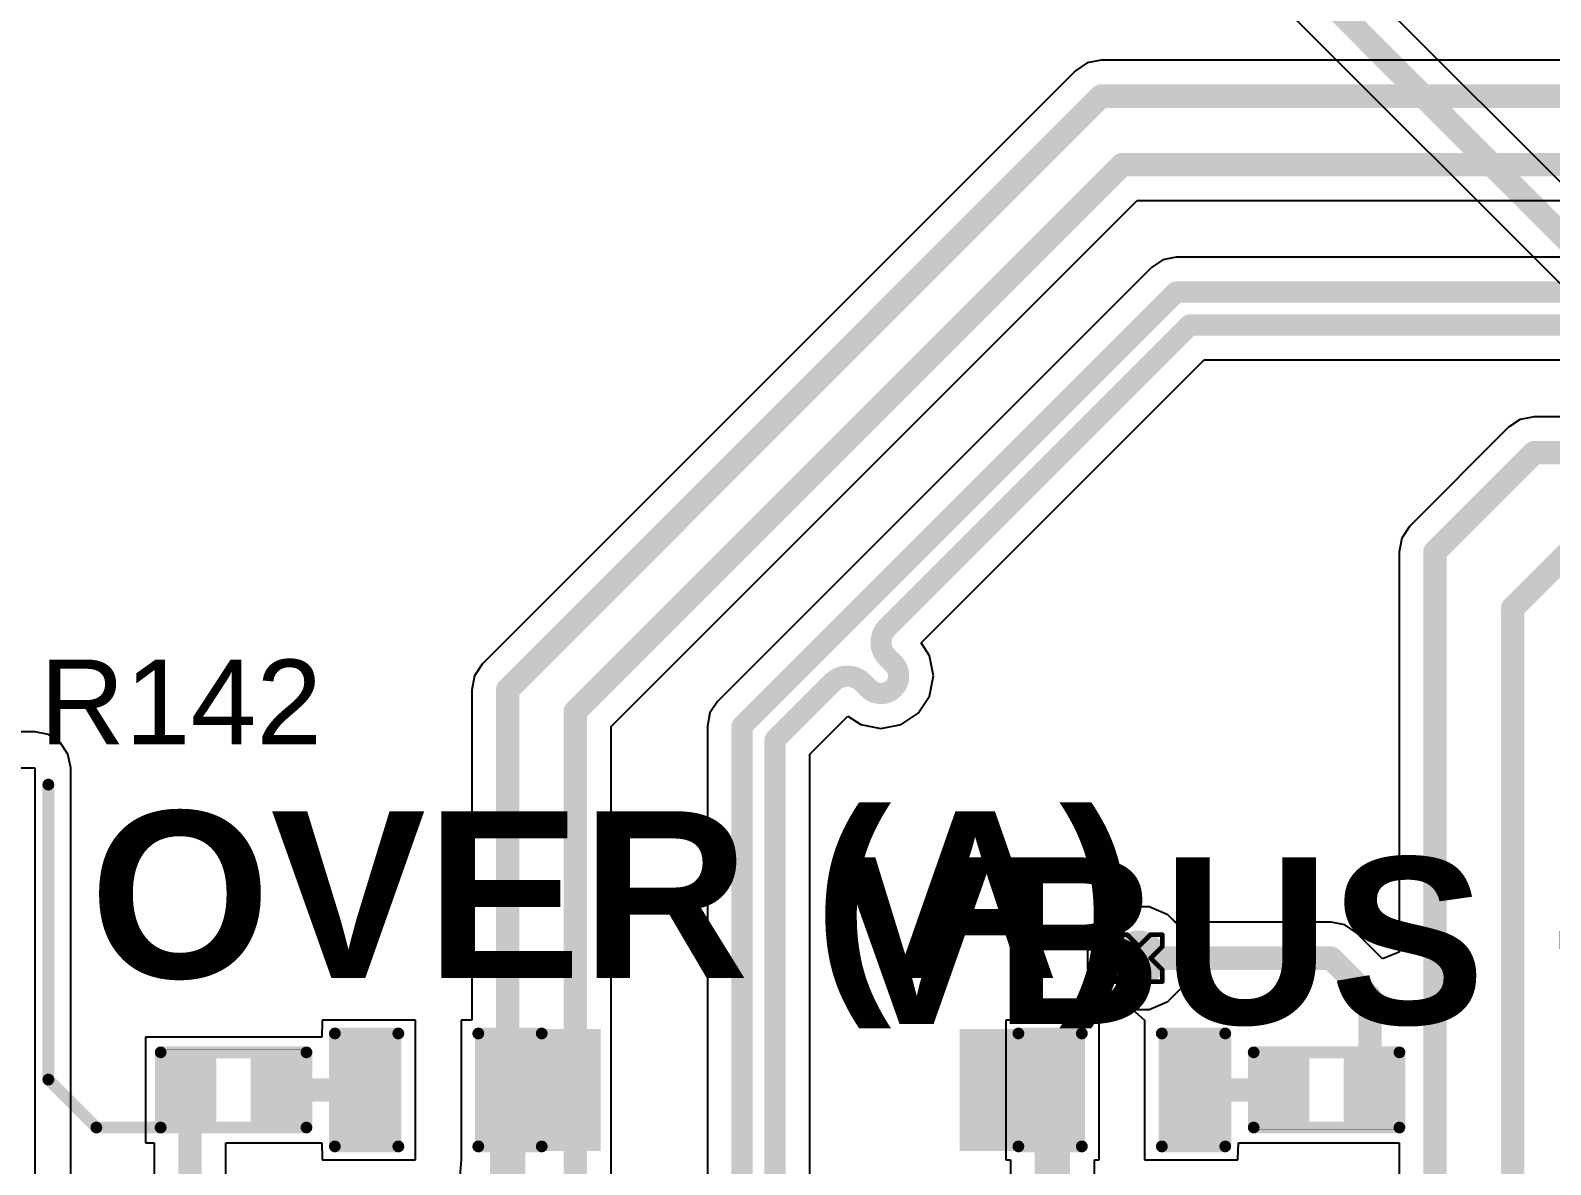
# Model space of a CAD drawing. Header units: inches. Extents: x -11 to 5379, y 0 to 5429.
# Drawn here: x 85.93 to 102.36, y 56.22 to 68.47 of the extents above; entities that cross this region are included whole.
import ezdxf

# ---------------------------------------------------------------- set-up
doc = ezdxf.new("R2010")
doc.units = ezdxf.units.IN
for name, color, linetype in [('Bottom Layer', 5, 'Continuous'), ('Drill Drawing', 1, 'Continuous'), ('GND', 16, 'Continuous'), ('PWR', 76, 'Continuous'), ('Top Layer', 1, 'Continuous'), ('Top Overlay', 2, 'Continuous'), ('Top Paste', 8, 'Continuous'), ('Top Solder', 216, 'Continuous'), ('Via Holes', 16, 'Continuous')]:
    doc.layers.add(name, color=color, linetype=linetype)
doc.styles.add('Arial', font='', dxfattribs={"height": 0.2})
doc.styles.add('Arial_Bold', font='', dxfattribs={"height": 0.2})
doc.styles.get('Arial').set_extended_font_data('Arial')
doc.styles.get('Arial_Bold').set_extended_font_data('Arial', bold=True)

# ---------------------------------------------------------------- blocks, each defined once
blk = doc.blocks.new('R___0402_331')
at = {"layer": 'Top Layer'}
for points in [[(-0.699, -0.318), (-0.699, 0.318), (-0.241, 0.318), (-0.241, -0.318)], [(0.241, -0.318), (0.241, 0.318), (0.699, 0.318), (0.699, -0.318)]]:
    blk.add_hatch(color=1, dxfattribs=at).paths.add_polyline_path(points)
at = {"layer": 'Top Paste'}
for points in [[(-0.699, -0.318), (-0.699, 0.318), (-0.241, 0.318), (-0.241, -0.318)], [(0.241, -0.318), (0.241, 0.318), (0.699, 0.318), (0.699, -0.318)]]:
    blk.add_hatch(color=8, dxfattribs=at).paths.add_polyline_path(points)
at = {"layer": 'Top Solder'}
for points in [[(-0.754, -0.373), (-0.754, 0.373), (-0.186, 0.373), (-0.186, -0.373)], [(0.186, -0.373), (0.186, 0.373), (0.754, 0.373), (0.754, -0.373)]]:
    blk.add_hatch(color=216, dxfattribs=at).paths.add_polyline_path(points)
at = {"layer": 'Top Overlay'}
for points in [[(-0.787, -0.406, 0.127, 0.127, 0), (-0.787, 0.406, 0.127, 0.127, 0)], [(-0.787, 0.406, 0.127, 0.127, 0), (0.787, 0.406, 0.127, 0.127, 0)], [(0.787, -0.406, 0.127, 0.127, 0), (0.787, 0.406, 0.127, 0.127, 0)], [(-0.787, -0.406, 0.127, 0.127, 0), (0.787, -0.406, 0.127, 0.127, 0)], [(-0.813, -0.432, 0.00323, 0.00323, 0), (0.813, -0.432, 0.00323, 0.00323, 0)]]:
    blk.add_lwpolyline(points, format="xyseb", dxfattribs=at)
for points in [[(-0.819, 0.406, 0.0635, 0.0635, 1), (-0.756, 0.406, 0.0635, 0.0635, 1)], [(-0.819, 0.406, 0.0635, 0.0635, 1), (-0.756, 0.406, 0.0635, 0.0635, 1)], [(0.756, 0.406, 0.0635, 0.0635, 1), (0.819, 0.406, 0.0635, 0.0635, 1)], [(0.756, 0.406, 0.0635, 0.0635, 1), (0.819, 0.406, 0.0635, 0.0635, 1)], [(-0.819, -0.406, 0.0635, 0.0635, 1), (-0.756, -0.406, 0.0635, 0.0635, 1)], [(-0.819, -0.406, 0.0635, 0.0635, 1), (-0.756, -0.406, 0.0635, 0.0635, 1)], [(-0.814, -0.432, 0.00161, 0.00161, 1), (-0.812, -0.432, 0.00161, 0.00161, 1)], [(0.756, -0.406, 0.0635, 0.0635, 1), (0.819, -0.406, 0.0635, 0.0635, 1)], [(0.756, -0.406, 0.0635, 0.0635, 1), (0.819, -0.406, 0.0635, 0.0635, 1)], [(0.812, -0.432, 0.00161, 0.00161, 1), (0.814, -0.432, 0.00161, 0.00161, 1)]]:
    blk.add_lwpolyline(points, format="xyseb", close=True, dxfattribs=at)
blk = doc.blocks.new('R___0402_333')
at = {"layer": 'Top Layer'}
for points in [[(-0.699, -0.318), (-0.699, 0.318), (-0.241, 0.318), (-0.241, -0.318)], [(0.241, -0.318), (0.241, 0.318), (0.699, 0.318), (0.699, -0.318)]]:
    blk.add_hatch(color=1, dxfattribs=at).paths.add_polyline_path(points)
at = {"layer": 'Top Paste'}
for points in [[(-0.699, -0.318), (-0.699, 0.318), (-0.241, 0.318), (-0.241, -0.318)], [(0.241, -0.318), (0.241, 0.318), (0.699, 0.318), (0.699, -0.318)]]:
    blk.add_hatch(color=8, dxfattribs=at).paths.add_polyline_path(points)
at = {"layer": 'Top Solder'}
for points in [[(-0.754, -0.373), (-0.754, 0.373), (-0.186, 0.373), (-0.186, -0.373)], [(0.186, -0.373), (0.186, 0.373), (0.754, 0.373), (0.754, -0.373)]]:
    blk.add_hatch(color=216, dxfattribs=at).paths.add_polyline_path(points)
at = {"layer": 'Top Overlay'}
for points in [[(-0.787, 0.406, 0.127, 0.127, 0), (-0.787, -0.406, 0.127, 0.127, 0)], [(0.787, 0.406, 0.127, 0.127, 0), (-0.787, 0.406, 0.127, 0.127, 0)], [(0.787, 0.406, 0.127, 0.127, 0), (0.787, -0.406, 0.127, 0.127, 0)], [(0.787, -0.406, 0.127, 0.127, 0), (-0.787, -0.406, 0.127, 0.127, 0)], [(0.813, -0.432, 0.00323, 0.00323, 0), (-0.813, -0.432, 0.00323, 0.00323, 0)]]:
    blk.add_lwpolyline(points, format="xyseb", dxfattribs=at)
for points in [[(-0.819, 0.406, 0.0635, 0.0635, 1), (-0.756, 0.406, 0.0635, 0.0635, 1)], [(-0.819, 0.406, 0.0635, 0.0635, 1), (-0.756, 0.406, 0.0635, 0.0635, 1)], [(0.756, 0.406, 0.0635, 0.0635, 1), (0.819, 0.406, 0.0635, 0.0635, 1)], [(0.756, 0.406, 0.0635, 0.0635, 1), (0.819, 0.406, 0.0635, 0.0635, 1)], [(-0.819, -0.406, 0.0635, 0.0635, 1), (-0.756, -0.406, 0.0635, 0.0635, 1)], [(-0.819, -0.406, 0.0635, 0.0635, 1), (-0.756, -0.406, 0.0635, 0.0635, 1)], [(-0.814, -0.432, 0.00161, 0.00161, 1), (-0.812, -0.432, 0.00161, 0.00161, 1)], [(0.756, -0.406, 0.0635, 0.0635, 1), (0.819, -0.406, 0.0635, 0.0635, 1)], [(0.756, -0.406, 0.0635, 0.0635, 1), (0.819, -0.406, 0.0635, 0.0635, 1)], [(0.812, -0.432, 0.00161, 0.00161, 1), (0.814, -0.432, 0.00161, 0.00161, 1)]]:
    blk.add_lwpolyline(points, format="xyseb", close=True, dxfattribs=at)
blk = doc.blocks.new('LED_0603_498')
at = {"layer": 'Top Layer'}
for points in [[(-1, 0.5), (-0.5, 0.5), (-0.5, -0.5), (-1, -0.5)], [(0.5, 0.5), (1, 0.5), (1, -0.5), (0.5, -0.5)]]:
    blk.add_hatch(color=1, dxfattribs=at).paths.add_polyline_path(points)
at = {"layer": 'Top Overlay'}
blk.add_hatch(color=2, dxfattribs=at).paths.add_polyline_path([(1.118, -0.66), (1.753, -0.66), (1.753, 0.66), (1.118, 0.66)])
at = {"layer": 'Top Paste'}
for points in [[(-1, 0.5), (-0.5, 0.5), (-0.5, -0.5), (-1, -0.5)], [(0.5, 0.5), (1, 0.5), (1, -0.5), (0.5, -0.5)]]:
    blk.add_hatch(color=8, dxfattribs=at).paths.add_polyline_path(points)
at = {"layer": 'Top Solder'}
for points in [[(-1.102, 0.602), (-0.398, 0.602), (-0.398, -0.602), (-1.102, -0.602)], [(0.398, 0.602), (1.102, 0.602), (1.102, -0.602), (0.398, -0.602)]]:
    blk.add_hatch(color=216, dxfattribs=at).paths.add_polyline_path(points)
at = {"layer": 'Top Overlay'}
for points in [[(-0.432, 0.61, 0.127, 0.127, 0), (-1.118, 0.61, 0.127, 0.127, 0)], [(-1.118, 0.61, 0.127, 0.127, 0), (-1.118, -0.61, 0.127, 0.127, 0)], [(1.118, 0.61, 0.127, 0.127, 0), (0.432, 0.61, 0.127, 0.127, 0)], [(1.118, 0.61, 0.127, 0.127, 0), (1.118, -0.61, 0.127, 0.127, 0)], [(-0.432, -0.61, 0.127, 0.127, 0), (-1.118, -0.61, 0.127, 0.127, 0)], [(1.118, -0.61, 0.127, 0.127, 0), (0.432, -0.61, 0.127, 0.127, 0)]]:
    blk.add_lwpolyline(points, format="xyseb", dxfattribs=at)
for points in [[(-1.149, 0.61, 0.0635, 0.0635, 1), (-1.086, 0.61, 0.0635, 0.0635, 1)], [(-1.149, 0.61, 0.0635, 0.0635, 1), (-1.086, 0.61, 0.0635, 0.0635, 1)], [(-0.464, 0.61, 0.0635, 0.0635, 1), (-0.4, 0.61, 0.0635, 0.0635, 1)], [(0.4, 0.61, 0.0635, 0.0635, 1), (0.464, 0.61, 0.0635, 0.0635, 1)], [(1.086, 0.61, 0.0635, 0.0635, 1), (1.149, 0.61, 0.0635, 0.0635, 1)], [(1.086, 0.61, 0.0635, 0.0635, 1), (1.149, 0.61, 0.0635, 0.0635, 1)], [(-1.149, -0.61, 0.0635, 0.0635, 1), (-1.086, -0.61, 0.0635, 0.0635, 1)], [(-1.149, -0.61, 0.0635, 0.0635, 1), (-1.086, -0.61, 0.0635, 0.0635, 1)], [(-0.464, -0.61, 0.0635, 0.0635, 1), (-0.4, -0.61, 0.0635, 0.0635, 1)], [(0.4, -0.61, 0.0635, 0.0635, 1), (0.464, -0.61, 0.0635, 0.0635, 1)], [(1.086, -0.61, 0.0635, 0.0635, 1), (1.149, -0.61, 0.0635, 0.0635, 1)], [(1.086, -0.61, 0.0635, 0.0635, 1), (1.149, -0.61, 0.0635, 0.0635, 1)]]:
    blk.add_lwpolyline(points, format="xyseb", close=True, dxfattribs=at)
blk = doc.blocks.new('LED_0603_499')
at = {"layer": 'Top Layer'}
for points in [[(-1, 0.5), (-0.5, 0.5), (-0.5, -0.5), (-1, -0.5)], [(0.5, 0.5), (1, 0.5), (1, -0.5), (0.5, -0.5)]]:
    blk.add_hatch(color=1, dxfattribs=at).paths.add_polyline_path(points)
at = {"layer": 'Top Overlay'}
blk.add_hatch(color=2, dxfattribs=at).paths.add_polyline_path([(1.118, -0.66), (1.753, -0.66), (1.753, 0.66), (1.118, 0.66)])
at = {"layer": 'Top Paste'}
for points in [[(-1, 0.5), (-0.5, 0.5), (-0.5, -0.5), (-1, -0.5)], [(0.5, 0.5), (1, 0.5), (1, -0.5), (0.5, -0.5)]]:
    blk.add_hatch(color=8, dxfattribs=at).paths.add_polyline_path(points)
at = {"layer": 'Top Solder'}
for points in [[(-1.102, 0.602), (-0.398, 0.602), (-0.398, -0.602), (-1.102, -0.602)], [(0.398, 0.602), (1.102, 0.602), (1.102, -0.602), (0.398, -0.602)]]:
    blk.add_hatch(color=216, dxfattribs=at).paths.add_polyline_path(points)
at = {"layer": 'Top Overlay'}
for points in [[(-1.118, 0.61, 0.127, 0.127, 0), (-0.432, 0.61, 0.127, 0.127, 0)], [(-1.118, -0.61, 0.127, 0.127, 0), (-1.118, 0.61, 0.127, 0.127, 0)], [(0.432, 0.61, 0.127, 0.127, 0), (1.118, 0.61, 0.127, 0.127, 0)], [(1.118, -0.61, 0.127, 0.127, 0), (1.118, 0.61, 0.127, 0.127, 0)], [(-1.118, -0.61, 0.127, 0.127, 0), (-0.432, -0.61, 0.127, 0.127, 0)], [(0.432, -0.61, 0.127, 0.127, 0), (1.118, -0.61, 0.127, 0.127, 0)]]:
    blk.add_lwpolyline(points, format="xyseb", dxfattribs=at)
for points in [[(-1.149, 0.61, 0.0635, 0.0635, 1), (-1.086, 0.61, 0.0635, 0.0635, 1)], [(-1.149, 0.61, 0.0635, 0.0635, 1), (-1.086, 0.61, 0.0635, 0.0635, 1)], [(-0.464, 0.61, 0.0635, 0.0635, 1), (-0.4, 0.61, 0.0635, 0.0635, 1)], [(0.4, 0.61, 0.0635, 0.0635, 1), (0.464, 0.61, 0.0635, 0.0635, 1)], [(1.086, 0.61, 0.0635, 0.0635, 1), (1.149, 0.61, 0.0635, 0.0635, 1)], [(1.086, 0.61, 0.0635, 0.0635, 1), (1.149, 0.61, 0.0635, 0.0635, 1)], [(-1.149, -0.61, 0.0635, 0.0635, 1), (-1.086, -0.61, 0.0635, 0.0635, 1)], [(-1.149, -0.61, 0.0635, 0.0635, 1), (-1.086, -0.61, 0.0635, 0.0635, 1)], [(-0.464, -0.61, 0.0635, 0.0635, 1), (-0.4, -0.61, 0.0635, 0.0635, 1)], [(0.4, -0.61, 0.0635, 0.0635, 1), (0.464, -0.61, 0.0635, 0.0635, 1)], [(1.086, -0.61, 0.0635, 0.0635, 1), (1.149, -0.61, 0.0635, 0.0635, 1)], [(1.086, -0.61, 0.0635, 0.0635, 1), (1.149, -0.61, 0.0635, 0.0635, 1)]]:
    blk.add_lwpolyline(points, format="xyseb", close=True, dxfattribs=at)

msp = doc.modelspace()

# ---------------------------------------------------------------- hatches: boundary and pattern name
at = {"layer": 'Bottom Layer'}
h = msp.add_hatch(color=5, dxfattribs=at)
edge = h.paths.add_edge_path()
edge.add_arc((97.908, 58.446), 0.3, 0, 360)
at = {"layer": 'GND'}
h = msp.add_hatch(color=16, dxfattribs=at)
edge = h.paths.add_edge_path()
edge.add_arc((97.908, 58.446), 0.3, 0, 360)
at = {"layer": 'PWR'}
h = msp.add_hatch(color=76, dxfattribs=at)
edge = h.paths.add_edge_path()
edge.add_arc((97.908, 58.446), 0.3, 0, 360)
at = {"layer": 'Top Layer'}
h = msp.add_hatch(color=1, dxfattribs=at)
edge = h.paths.add_edge_path()
edge.add_arc((97.908, 58.446), 0.3, 0, 360)
at = {"layer": 'Via Holes'}
h = msp.add_hatch(color=7, dxfattribs=at)
edge = h.paths.add_edge_path()
edge.add_arc((97.908, 58.446), 0.15, 0, 360)

# ---------------------------------------------------------------- linework, layer by layer
at = {"layer": 'Bottom Layer'}
for p, q in [((104.175, 65.115), (91.026, 78.264)), ((90.363, 77.828), (103.512, 64.679)), ((97.797, 59), (97.594, 58.916)), ((98.018, 59), (97.797, 59)), ((98.221, 58.916), (98.018, 59)), ((97.594, 58.916), (97.438, 58.76)), ((98.377, 58.76), (98.221, 58.916)), ((97.438, 58.76), (97.354, 58.557)), ((98.462, 58.557), (98.377, 58.76)), ((97.354, 58.557), (97.354, 58.336)), ((98.462, 58.336), (98.462, 58.557)), ((97.354, 58.336), (97.438, 58.133)), ((98.377, 58.133), (98.462, 58.336)), ((97.438, 58.133), (97.594, 57.977)), ((98.221, 57.977), (98.377, 58.133)), ((97.594, 57.977), (97.797, 57.892)), ((97.797, 57.892), (98.018, 57.892)), ((98.018, 57.892), (98.221, 57.977))]:
    msp.add_line(p, q, dxfattribs=at)
msp.add_lwpolyline([(90.637, 78.103, 0.254, 0.254, 0), (103.9, 64.84, 0.254, 0.254, 0)], format="xyseb", dxfattribs=at)
at = {"layer": 'Drill Drawing'}
for points in [[(97.654, 58.573, 0.0508, 0.0508, 0), (97.654, 58.7, 0.0508, 0.0508, 0)], [(97.654, 58.7, 0.0508, 0.0508, 0), (97.781, 58.7, 0.0508, 0.0508, 0)], [(97.781, 58.7, 0.0508, 0.0508, 0), (97.908, 58.573, 0.0508, 0.0508, 0)], [(97.908, 58.573, 0.0508, 0.0508, 0), (98.035, 58.7, 0.0508, 0.0508, 0)], [(98.035, 58.7, 0.0508, 0.0508, 0), (98.162, 58.7, 0.0508, 0.0508, 0)], [(98.162, 58.573, 0.0508, 0.0508, 0), (98.162, 58.7, 0.0508, 0.0508, 0)], [(97.654, 58.573, 0.0508, 0.0508, 0), (97.781, 58.446, 0.0508, 0.0508, 0)], [(97.654, 58.319, 0.0508, 0.0508, 0), (97.781, 58.446, 0.0508, 0.0508, 0)], [(98.035, 58.446, 0.0508, 0.0508, 0), (98.162, 58.573, 0.0508, 0.0508, 0)], [(98.035, 58.446, 0.0508, 0.0508, 0), (98.162, 58.319, 0.0508, 0.0508, 0)], [(97.654, 58.192, 0.0508, 0.0508, 0), (97.654, 58.319, 0.0508, 0.0508, 0)], [(97.781, 58.192, 0.0508, 0.0508, 0), (97.908, 58.319, 0.0508, 0.0508, 0)], [(97.908, 58.319, 0.0508, 0.0508, 0), (98.035, 58.192, 0.0508, 0.0508, 0)], [(98.162, 58.192, 0.0508, 0.0508, 0), (98.162, 58.319, 0.0508, 0.0508, 0)], [(97.654, 58.192, 0.0508, 0.0508, 0), (97.781, 58.192, 0.0508, 0.0508, 0)], [(98.035, 58.192, 0.0508, 0.0508, 0), (98.162, 58.192, 0.0508, 0.0508, 0)]]:
    msp.add_lwpolyline(points, format="xyseb", dxfattribs=at)
for points in [[(97.641, 58.7, 0.0254, 0.0254, 1), (97.666, 58.7, 0.0254, 0.0254, 1)], [(97.641, 58.7, 0.0254, 0.0254, 1), (97.666, 58.7, 0.0254, 0.0254, 1)], [(97.768, 58.7, 0.0254, 0.0254, 1), (97.793, 58.7, 0.0254, 0.0254, 1)], [(97.768, 58.7, 0.0254, 0.0254, 1), (97.793, 58.7, 0.0254, 0.0254, 1)], [(98.022, 58.7, 0.0254, 0.0254, 1), (98.047, 58.7, 0.0254, 0.0254, 1)], [(98.022, 58.7, 0.0254, 0.0254, 1), (98.047, 58.7, 0.0254, 0.0254, 1)], [(98.149, 58.7, 0.0254, 0.0254, 1), (98.174, 58.7, 0.0254, 0.0254, 1)], [(98.149, 58.7, 0.0254, 0.0254, 1), (98.174, 58.7, 0.0254, 0.0254, 1)], [(97.641, 58.573, 0.0254, 0.0254, 1), (97.666, 58.573, 0.0254, 0.0254, 1)], [(97.641, 58.573, 0.0254, 0.0254, 1), (97.666, 58.573, 0.0254, 0.0254, 1)], [(97.768, 58.446, 0.0254, 0.0254, 1), (97.793, 58.446, 0.0254, 0.0254, 1)], [(97.768, 58.446, 0.0254, 0.0254, 1), (97.793, 58.446, 0.0254, 0.0254, 1)], [(97.895, 58.573, 0.0254, 0.0254, 1), (97.92, 58.573, 0.0254, 0.0254, 1)], [(97.895, 58.573, 0.0254, 0.0254, 1), (97.92, 58.573, 0.0254, 0.0254, 1)], [(98.022, 58.446, 0.0254, 0.0254, 1), (98.047, 58.446, 0.0254, 0.0254, 1)], [(98.022, 58.446, 0.0254, 0.0254, 1), (98.047, 58.446, 0.0254, 0.0254, 1)], [(98.149, 58.573, 0.0254, 0.0254, 1), (98.174, 58.573, 0.0254, 0.0254, 1)], [(98.149, 58.573, 0.0254, 0.0254, 1), (98.174, 58.573, 0.0254, 0.0254, 1)], [(97.641, 58.319, 0.0254, 0.0254, 1), (97.666, 58.319, 0.0254, 0.0254, 1)], [(97.641, 58.319, 0.0254, 0.0254, 1), (97.666, 58.319, 0.0254, 0.0254, 1)], [(97.895, 58.319, 0.0254, 0.0254, 1), (97.92, 58.319, 0.0254, 0.0254, 1)], [(97.895, 58.319, 0.0254, 0.0254, 1), (97.92, 58.319, 0.0254, 0.0254, 1)], [(98.149, 58.319, 0.0254, 0.0254, 1), (98.174, 58.319, 0.0254, 0.0254, 1)], [(98.149, 58.319, 0.0254, 0.0254, 1), (98.174, 58.319, 0.0254, 0.0254, 1)], [(97.641, 58.192, 0.0254, 0.0254, 1), (97.666, 58.192, 0.0254, 0.0254, 1)], [(97.641, 58.192, 0.0254, 0.0254, 1), (97.666, 58.192, 0.0254, 0.0254, 1)], [(97.768, 58.192, 0.0254, 0.0254, 1), (97.793, 58.192, 0.0254, 0.0254, 1)], [(97.768, 58.192, 0.0254, 0.0254, 1), (97.793, 58.192, 0.0254, 0.0254, 1)], [(98.022, 58.192, 0.0254, 0.0254, 1), (98.047, 58.192, 0.0254, 0.0254, 1)], [(98.022, 58.192, 0.0254, 0.0254, 1), (98.047, 58.192, 0.0254, 0.0254, 1)], [(98.149, 58.192, 0.0254, 0.0254, 1), (98.174, 58.192, 0.0254, 0.0254, 1)], [(98.149, 58.192, 0.0254, 0.0254, 1), (98.174, 58.192, 0.0254, 0.0254, 1)]]:
    msp.add_lwpolyline(points, format="xyseb", close=True, dxfattribs=at)
at = {"layer": 'GND'}
for p, q in [((97.797, 59), (97.594, 58.916)), ((98.018, 59), (97.797, 59)), ((98.221, 58.916), (98.018, 59)), ((97.594, 58.916), (97.438, 58.76)), ((98.377, 58.76), (98.221, 58.916)), ((97.438, 58.76), (97.354, 58.557)), ((98.462, 58.557), (98.377, 58.76)), ((97.354, 58.557), (97.354, 58.336)), ((98.462, 58.336), (98.462, 58.557)), ((97.354, 58.336), (97.438, 58.133)), ((98.377, 58.133), (98.462, 58.336)), ((97.438, 58.133), (97.594, 57.977)), ((98.221, 57.977), (98.377, 58.133)), ((97.594, 57.977), (97.797, 57.892)), ((97.797, 57.892), (98.018, 57.892)), ((98.018, 57.892), (98.221, 57.977))]:
    msp.add_line(p, q, dxfattribs=at)
at = {"layer": 'PWR'}
for p, q in [((85.979, 60.891), (84.176, 60.891)), ((86.128, 60.862), (85.979, 60.891)), ((86.254, 60.777), (86.128, 60.862)), ((86.338, 60.651), (86.254, 60.777)), ((86.367, 60.503), (86.338, 60.651)), ((84.176, 60.503), (85.979, 60.503)), ((85.979, 60.503), (85.979, 50.762)), ((86.367, 50.762), (86.367, 60.503))]:
    msp.add_line(p, q, dxfattribs=at)
at = {"layer": 'Top Layer'}
for p, q in [((97.225, 68.032), (90.814, 61.621)), ((97.351, 68.117), (97.225, 68.032)), ((97.5, 68.146), (97.351, 68.117)), ((122.628, 68.146), (97.5, 68.146)), ((92.207, 60.949), (97.888, 66.63)), ((97.888, 66.63), (122.008, 66.63)), ((98.045, 65.907), (93.356, 61.218)), ((98.167, 65.989), (98.045, 65.907)), ((98.311, 66.017), (98.167, 65.989)), ((122.081, 66.017), (98.311, 66.017)), ((95.897, 62.195), (98.613, 64.911)), ((98.613, 64.911), (122.081, 64.911)), ((102.029, 64.265), (101.903, 64.181)), ((102.178, 64.295), (102.029, 64.265)), ((122.008, 64.295), (102.178, 64.295)), ((101.903, 64.181), (100.833, 63.11)), ((100.833, 63.11), (100.748, 62.984)), ((100.748, 62.984), (100.719, 62.836)), ((100.719, 62.836), (100.719, 58.512)), ((95.555, 61.852), (95.897, 62.195)), ((95.647, 61.713), (95.555, 61.852)), ((90.814, 61.621), (90.73, 61.495)), ((95.691, 61.495), (95.647, 61.713)), ((90.73, 61.495), (90.7, 61.346)), ((95.647, 61.277), (95.691, 61.495)), ((90.7, 61.346), (90.7, 57.777)), ((95.524, 61.093), (95.647, 61.277)), ((93.356, 61.218), (93.274, 61.096)), ((92.207, 54.294), (92.207, 60.949)), ((93.274, 61.096), (93.246, 60.952)), ((93.246, 60.952), (93.246, 53.461)), ((94.352, 60.649), (94.764, 61.062)), ((94.764, 61.062), (94.903, 60.969)), ((94.903, 60.969), (95.121, 60.926)), ((95.121, 60.926), (95.339, 60.969)), ((95.339, 60.969), (95.524, 61.093)), ((95.524, 61.093), (95.524, 61.093)), ((94.352, 53.465), (94.352, 60.649)), ((97.797, 59), (97.594, 58.916)), ((98.018, 59), (97.797, 59)), ((98.221, 58.916), (98.018, 59)), ((97.594, 58.916), (97.438, 58.76)), ((98.303, 58.835), (98.221, 58.916)), ((99.984, 58.835), (98.303, 58.835)), ((100.133, 58.805), (99.984, 58.835)), ((100.259, 58.721), (100.133, 58.805)), ((97.438, 58.76), (97.354, 58.557)), ((100.541, 58.439), (100.259, 58.721)), ((97.354, 58.557), (97.354, 58.336)), ((100.719, 58.512), (100.541, 58.439)), ((97.354, 58.336), (97.438, 58.133)), ((97.438, 58.133), (97.594, 57.977)), ((97.594, 57.977), (97.797, 57.892)), ((97.797, 57.892), (97.84, 57.892)), ((97.84, 57.892), (97.97, 57.777)), ((89.085, 57.77), (89.079, 57.594)), ((90.093, 57.777), (89.085, 57.777)), ((89.085, 57.777), (89.085, 57.77)), ((90.093, 56.269), (90.093, 57.777)), ((90.7, 57.777), (90.585, 57.777)), ((90.585, 57.777), (90.585, 56.269)), ((97.478, 57.777), (96.47, 57.777)), ((96.47, 57.777), (96.47, 56.269)), ((97.478, 56.269), (97.478, 57.777)), ((97.97, 57.777), (97.97, 56.269)), ((89.079, 57.594), (87.174, 57.594)), ((87.174, 57.594), (87.174, 56.452)), ((87.174, 56.452), (87.268, 56.452)), ((87.268, 56.452), (87.268, 55.169)), ((88.045, 55.469), (88.045, 56.452)), ((88.045, 56.452), (89.079, 56.452)), ((89.079, 56.452), (89.085, 56.276)), ((98.978, 56.276), (98.984, 56.452)), ((98.984, 56.452), (100.719, 56.452)), ((100.719, 56.452), (100.719, 50.595)), ((89.085, 56.276), (89.085, 56.269)), ((89.085, 56.269), (90.093, 56.269)), ((90.585, 56.269), (90.571, 56.097)), ((90.585, 56.269), (90.585, 56.269)), ((96.47, 56.269), (96.521, 56.269)), ((96.521, 56.269), (96.521, 55.784)), ((97.427, 55.972), (97.427, 56.269)), ((97.427, 56.269), (97.478, 56.269)), ((97.97, 56.269), (98.978, 56.269)), ((98.978, 56.269), (98.978, 56.276))]:
    msp.add_line(p, q, dxfattribs=at)
for points in [[(91.089, 61.346, 0.254, 0.254, 0), (97.5, 67.758, 0.254, 0.254, 0)], [(97.5, 67.758, 0.254, 0.254, 0), (122.628, 67.758, 0.254, 0.254, 0)], [(91.819, 61.11, 0.254, 0.254, 0), (97.727, 67.018, 0.254, 0.254, 0)], [(97.727, 67.018, 0.254, 0.254, 0), (122.403, 67.018, 0.254, 0.254, 0)], [(93.621, 60.952, 0.229, 0.229, 0), (98.311, 65.642, 0.229, 0.229, 0)], [(98.311, 65.642, 0.229, 0.229, 0), (122.288, 65.642, 0.229, 0.229, 0)], [(95.632, 62.46, 0.229, 0.229, 0), (98.458, 65.286, 0.229, 0.229, 0)], [(98.458, 65.286, 0.229, 0.229, 0), (122.288, 65.286, 0.229, 0.229, 0)], [(101.107, 62.836, 0.254, 0.254, 0), (102.178, 63.906, 0.254, 0.254, 0)], [(102.178, 63.906, 0.254, 0.254, 0), (122.403, 63.906, 0.254, 0.254, 0)], [(101.946, 62.226, 0.254, 0.254, 0), (102.953, 63.233, 0.254, 0.254, 0)], [(101.107, 50.434, 0.254, 0.254, 0), (101.107, 62.836, 0.254, 0.254, 0)], [(95.19, 62.019, 0.229, 0.229, 0), (95.632, 62.46, 0.229, 0.229, 0)], [(101.946, 48.804, 0.254, 0.254, 0), (101.946, 62.226, 0.254, 0.254, 0)], [(95.19, 61.695, 0.229, 0.229, -0.414209), (95.19, 62.019, 0.229, 0.229, 0)], [(95.19, 61.695, 0.229, 0.229, 0), (95.256, 61.63, 0.229, 0.229, 0)], [(94.598, 61.426, 0.229, 0.229, -0.414218), (94.921, 61.426, 0.229, 0.229, 0)], [(95.256, 61.63, 0.229, 0.229, -0.414208), (95.256, 61.361, 0.229, 0.229, 0)], [(91.089, 57.023, 0.254, 0.254, 0), (91.089, 61.346, 0.254, 0.254, 0)], [(94.247, 61.076, 0.229, 0.229, 0), (94.598, 61.426, 0.229, 0.229, 0)], [(94.921, 61.426, 0.229, 0.229, 0), (94.986, 61.361, 0.229, 0.229, 0)], [(95.256, 61.361, 0.229, 0.229, -0.414214), (94.986, 61.361, 0.229, 0.229, 0)], [(91.819, 54.294, 0.254, 0.254, 0), (91.819, 61.11, 0.254, 0.254, 0)], [(93.977, 60.805, 0.229, 0.229, 0), (94.247, 61.076, 0.229, 0.229, 0)], [(93.621, 53.306, 0.229, 0.229, 0), (93.621, 60.952, 0.229, 0.229, 0)], [(93.977, 53.309, 0.229, 0.229, 0), (93.977, 60.805, 0.229, 0.229, 0)], [(97.908, 58.446, 0.254, 0.254, 0), (99.984, 58.446, 0.254, 0.254, 0)], [(99.984, 58.446, 0.254, 0.254, 0), (100.406, 58.024, 0.254, 0.254, 0)], [(100.406, 57.023, 0.254, 0.254, 0), (100.406, 58.024, 0.254, 0.254, 0)], [(91.089, 55.974, 0.381, 0.381, 0), (91.089, 57.023, 0.381, 0.381, 0)], [(96.974, 55.784, 0.381, 0.381, 0), (96.974, 57.023, 0.381, 0.381, 0)], [(87.657, 53.836, 0.254, 0.254, 0), (87.657, 57.023, 0.254, 0.254, 0)], [(88.596, 57.023, 0.254, 0.254, 0), (89.589, 57.023, 0.254, 0.254, 0)], [(98.474, 57.023, 0.254, 0.254, 0), (99.466, 57.023, 0.254, 0.254, 0)]]:
    msp.add_lwpolyline(points, format="xyseb", dxfattribs=at)
for points in [[(97.437, 67.758, 0.127, 0.127, 1), (97.564, 67.758, 0.127, 0.127, 1)], [(97.437, 67.758, 0.127, 0.127, 1), (97.564, 67.758, 0.127, 0.127, 1)], [(97.663, 67.018, 0.127, 0.127, 1), (97.79, 67.018, 0.127, 0.127, 1)], [(97.663, 67.018, 0.127, 0.127, 1), (97.79, 67.018, 0.127, 0.127, 1)], [(98.253, 65.642, 0.114, 0.114, 1), (98.368, 65.642, 0.114, 0.114, 1)], [(98.253, 65.642, 0.114, 0.114, 1), (98.368, 65.642, 0.114, 0.114, 1)], [(98.401, 65.286, 0.114, 0.114, 1), (98.515, 65.286, 0.114, 0.114, 1)], [(98.401, 65.286, 0.114, 0.114, 1), (98.515, 65.286, 0.114, 0.114, 1)], [(102.115, 63.906, 0.127, 0.127, 1), (102.242, 63.906, 0.127, 0.127, 1)], [(102.115, 63.906, 0.127, 0.127, 1), (102.242, 63.906, 0.127, 0.127, 1)], [(101.044, 62.836, 0.127, 0.127, 1), (101.171, 62.836, 0.127, 0.127, 1)], [(101.044, 62.836, 0.127, 0.127, 1), (101.171, 62.836, 0.127, 0.127, 1)], [(95.575, 62.46, 0.114, 0.114, 1), (95.689, 62.46, 0.114, 0.114, 1)], [(95.575, 62.46, 0.114, 0.114, 1), (95.689, 62.46, 0.114, 0.114, 1)], [(101.882, 62.226, 0.127, 0.127, 1), (102.009, 62.226, 0.127, 0.127, 1)], [(101.882, 62.226, 0.127, 0.127, 1), (102.009, 62.226, 0.127, 0.127, 1)], [(95.133, 62.019, 0.114, 0.114, 1), (95.248, 62.019, 0.114, 0.114, 1)], [(95.133, 62.019, 0.114, 0.114, 1), (95.248, 62.019, 0.114, 0.114, 1)], [(95.133, 61.695, 0.114, 0.114, 1), (95.248, 61.695, 0.114, 0.114, 1)], [(95.133, 61.695, 0.114, 0.114, 1), (95.248, 61.695, 0.114, 0.114, 1)], [(95.198, 61.63, 0.114, 0.114, 1), (95.313, 61.63, 0.114, 0.114, 1)], [(95.198, 61.63, 0.114, 0.114, 1), (95.313, 61.63, 0.114, 0.114, 1)], [(91.025, 61.346, 0.127, 0.127, 1), (91.152, 61.346, 0.127, 0.127, 1)], [(91.025, 61.346, 0.127, 0.127, 1), (91.152, 61.346, 0.127, 0.127, 1)], [(94.541, 61.426, 0.114, 0.114, 1), (94.655, 61.426, 0.114, 0.114, 1)], [(94.541, 61.426, 0.114, 0.114, 1), (94.655, 61.426, 0.114, 0.114, 1)], [(94.864, 61.426, 0.114, 0.114, 1), (94.978, 61.426, 0.114, 0.114, 1)], [(94.864, 61.426, 0.114, 0.114, 1), (94.978, 61.426, 0.114, 0.114, 1)], [(94.929, 61.361, 0.114, 0.114, 1), (95.043, 61.361, 0.114, 0.114, 1)], [(94.929, 61.361, 0.114, 0.114, 1), (95.043, 61.361, 0.114, 0.114, 1)], [(95.198, 61.361, 0.114, 0.114, 1), (95.313, 61.361, 0.114, 0.114, 1)], [(95.198, 61.361, 0.114, 0.114, 1), (95.313, 61.361, 0.114, 0.114, 1)], [(91.755, 61.11, 0.127, 0.127, 1), (91.882, 61.11, 0.127, 0.127, 1)], [(91.755, 61.11, 0.127, 0.127, 1), (91.882, 61.11, 0.127, 0.127, 1)], [(94.19, 61.076, 0.114, 0.114, 1), (94.305, 61.076, 0.114, 0.114, 1)], [(94.19, 61.076, 0.114, 0.114, 1), (94.305, 61.076, 0.114, 0.114, 1)], [(93.564, 60.952, 0.114, 0.114, 1), (93.678, 60.952, 0.114, 0.114, 1)], [(93.564, 60.952, 0.114, 0.114, 1), (93.678, 60.952, 0.114, 0.114, 1)], [(93.92, 60.805, 0.114, 0.114, 1), (94.034, 60.805, 0.114, 0.114, 1)], [(93.92, 60.805, 0.114, 0.114, 1), (94.034, 60.805, 0.114, 0.114, 1)], [(97.844, 58.446, 0.127, 0.127, 1), (97.971, 58.446, 0.127, 0.127, 1)], [(99.92, 58.446, 0.127, 0.127, 1), (100.047, 58.446, 0.127, 0.127, 1)], [(99.92, 58.446, 0.127, 0.127, 1), (100.047, 58.446, 0.127, 0.127, 1)], [(100.343, 58.024, 0.127, 0.127, 1), (100.47, 58.024, 0.127, 0.127, 1)], [(100.343, 58.024, 0.127, 0.127, 1), (100.47, 58.024, 0.127, 0.127, 1)], [(90.993, 57.023, 0.191, 0.191, 1), (91.184, 57.023, 0.191, 0.191, 1)], [(96.879, 57.023, 0.191, 0.191, 1), (97.069, 57.023, 0.191, 0.191, 1)], [(87.593, 57.023, 0.127, 0.127, 1), (87.72, 57.023, 0.127, 0.127, 1)], [(88.533, 57.023, 0.127, 0.127, 1), (88.66, 57.023, 0.127, 0.127, 1)], [(89.525, 57.023, 0.127, 0.127, 1), (89.652, 57.023, 0.127, 0.127, 1)], [(91.025, 57.023, 0.127, 0.127, 1), (91.152, 57.023, 0.127, 0.127, 1)], [(98.411, 57.023, 0.127, 0.127, 1), (98.538, 57.023, 0.127, 0.127, 1)], [(99.403, 57.023, 0.127, 0.127, 1), (99.53, 57.023, 0.127, 0.127, 1)], [(100.343, 57.023, 0.127, 0.127, 1), (100.47, 57.023, 0.127, 0.127, 1)]]:
    msp.add_lwpolyline(points, format="xyseb", close=True, dxfattribs=at)
at = {"layer": 'Top Overlay'}
for points in [[(86.126, 57.135, 0.127, 0.127, 0), (86.126, 60.321, 0.127, 0.127, 0)], [(86.126, 57.135, 0.127, 0.127, 0), (86.644, 56.617, 0.127, 0.127, 0)], [(86.644, 56.617, 0.127, 0.127, 0), (87.339, 56.617, 0.127, 0.127, 0)]]:
    msp.add_lwpolyline(points, format="xyseb", dxfattribs=at)
for points in [[(86.094, 60.321, 0.0635, 0.0635, 1), (86.158, 60.321, 0.0635, 0.0635, 1)], [(86.094, 57.135, 0.0635, 0.0635, 1), (86.158, 57.135, 0.0635, 0.0635, 1)], [(86.094, 57.135, 0.0635, 0.0635, 1), (86.158, 57.135, 0.0635, 0.0635, 1)], [(86.613, 56.617, 0.0635, 0.0635, 1), (86.676, 56.617, 0.0635, 0.0635, 1)], [(86.613, 56.617, 0.0635, 0.0635, 1), (86.676, 56.617, 0.0635, 0.0635, 1)], [(87.307, 56.617, 0.0635, 0.0635, 1), (87.371, 56.617, 0.0635, 0.0635, 1)]]:
    msp.add_lwpolyline(points, format="xyseb", close=True, dxfattribs=at)

# ---------------------------------------------------------------- block references
for name, p in [('LED_0603_499', (90.339, 57.023)), ('R___0402_331', (99.936, 57.023))]:
    msp.add_blockref(name, p)
at = {"rotation": 180}
for name, p in [('LED_0603_498', (97.724, 57.023)), ('R___0402_333', (88.127, 57.023))]:
    msp.add_blockref(name, p, dxfattribs=at)

# ---------------------------------------------------------------- texts
at = {"layer": 'Top Overlay'}
for s, height, style, p in [('R142', 0.9144, 'Arial', (86.03, 60.757)), ('OVER (A)', 1.8, 'Arial_Bold', (86.571, 58.233)), ('VBUS OK', 1.8, 'Arial_Bold', (94.666, 57.734))]:
    msp.add_text(s, height=height, dxfattribs=dict(at, style=style)).set_placement(p)

doc.saveas('drawing.dxf')
